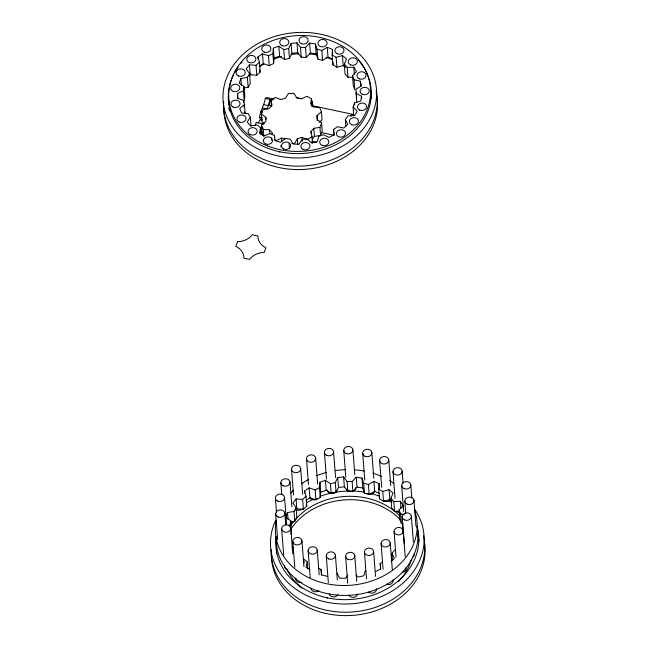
<?xml version="1.0" encoding="UTF-8"?>
<svg xmlns="http://www.w3.org/2000/svg" width="648" height="648" viewBox="0 0 648 648"><rect width="100%" height="100%" fill="white"/><g stroke="black" fill="none" stroke-linecap="round" stroke-linejoin="round"><path stroke-width="0.97" d="M345.279 67.003A65.075 53.047 -4.4 0 0 343.205 65.529L336.887 67.23L332.894 64.816L332.132 54.91L332.424 49.507L327.256 47.288L321.805 50.479L317.075 49.151L315.406 43.967L309.623 43.116L305.508 47.45L300.469 47.336L296.995 42.833L291.106 43.416L288.7 48.503L289.462 58.417L284.553 59.519L279.58 56.101L278.818 46.194L273.351 48.163L272.857 53.557L273.618 63.472L269.293 65.699L263.25 63.666L259.451 66.315M332.894 64.816L333.04 62.119M391.862 501.269L389.821 499.576L383.503 501.333L379.509 498.911L378.748 489.005L379.04 483.602L373.872 481.391L368.42 484.574L363.69 483.246L362.021 478.07L356.246 477.22L352.123 481.545L347.085 481.432L343.61 476.928L337.721 477.519L335.316 482.606L336.077 492.512L331.177 493.622L326.195 490.204L325.434 480.29L319.966 482.266L319.472 487.661L320.242 497.567L315.908 499.794L309.866 497.761L306.067 500.418M379.509 498.911L379.606 497.113M273.618 63.472L274.112 58.077L273.351 48.163M320.242 497.567L320.728 492.172L319.966 482.266M244.094 86.694L244.855 96.601L244.183 100.707L243.421 90.793L244.094 86.694L239.242 83.147L240.902 78.473L247.398 77.339L249.521 73.54L246.208 68.955L249.464 64.841L256.025 65.31L259.403 62.159L257.928 56.935L262.489 53.752L268.523 55.793L272.857 53.557M290.264 527.869L290.037 524.896L290.709 520.79L285.865 517.25L287.518 512.568L294.014 511.434L296.136 507.643L292.831 503.05L296.079 498.936L302.64 499.414L306.018 496.263L304.544 491.038L309.104 487.855L315.147 489.888L319.472 487.661M332.132 54.91L336.126 57.324L342.436 55.566L346.526 58.952L344.299 64.087L347.207 67.384L353.816 67.206L356.465 71.458L352.504 75.881L354.067 79.761L360.385 81.186L361.357 85.917L356.011 89.23L356.084 93.353L361.552 96.252L360.758 101.056L354.513 102.959L353.095 106.952L353.784 115.879M290.936 533.984L291.47 530.704L290.709 520.79M262.399 119.767L260.48 119.353L259.613 117.385C260.042 110.646 264.416 105.138 265.291 98.439L266.652 97.548L274.153 99.144M272.095 134.727L272.411 133.034L269.479 129.9L263.299 129.357L261.509 125.088L265.907 121.354L265.842 117.353L261.346 113.935L263.007 109.544L269.163 108.564L271.998 105.227L270.904 100.238L275.376 97.403L280.949 99.549L285.598 98.148L288.32 93.49L293.9 93.296L296.752 97.751L301.433 98.82L306.941 96.277L311.494 98.796L312.109 106.863M311.494 98.796L310.546 103.858L313.47 106.993L319.65 107.528L321.44 111.804L322.064 119.864L319.132 122.359M243.421 90.793L237.557 93.433L237.646 98.261L243.599 100.448L244.434 104.49L239.728 108.402L241.558 112.946L248.095 113.578L250.355 117.207L247.228 122.043L250.63 125.898L257.167 124.918L260.658 127.81L259.378 133.14L264.06 135.967L270.014 133.472L274.42 135.359L275.116 140.713L280.649 142.26L285.493 138.461L290.434 139.19L293.034 144.091L298.931 144.221L302.227 139.458L307.257 138.956L311.534 142.965L317.277 141.669L318.743 136.372L323.409 134.679L328.981 137.441L334.052 134.833L333.558 129.462L337.454 126.741L343.821 128.012L347.774 124.319L345.352 119.362L348.13 115.846L354.74 115.514L357.218 111.067L353.095 106.952M304.082 562.982L303.782 559.022L307.274 561.905L306.002 567.235L309.898 569.592M262.456 107.908L267.251 108.937L270.094 99.46L269.106 105.187L271.804 105.762M365.359 570.467L363.893 575.764L358.15 577.06L356.011 575.06M255.215 125.267L256.203 122.456L263.704 124.06M311.51 103.874L312.458 101.201L312.814 105.81L352.974 114.38A17.456 3.443 -78 0 0 350.851 116.122M312.142 139.061L314.41 136.388L320.566 135.416L319.942 127.348L321.602 122.95L317.107 119.54L317.05 115.53L321.44 111.804M320.566 135.416L322.226 131.018L321.602 122.95M399.306 511.264L394.583 511.394L391.676 508.097L390.914 498.182L393.142 493.047L389.051 489.669L382.741 491.419L378.748 489.005M289.462 58.417L291.867 53.33L291.106 43.416M336.077 492.512L338.483 487.426L337.721 477.519M243.518 88.055L248.16 87.245L250.282 83.454L249.521 73.54M291.065 521.996L294.775 521.348L296.897 517.55L296.136 507.643M319.942 127.348L313.786 128.328L310.951 131.666L312.053 136.655L307.573 139.49L302 137.344L297.359 138.745L294.638 143.402L291.843 143.5M258.26 122.909L260.05 119.937L261.97 120.35M263.064 123.93L263.955 122.448M347.749 575.149L345.546 578.316L339.649 578.186L337.049 573.294M249.14 76.124L250.225 74.747L249.464 64.841M295.755 510.219L296.841 508.85L296.079 498.936M392.51 560.399L391.975 553.457L394.754 549.95M399.119 509.976L400.683 513.856L401.444 523.77L399.881 519.89L399.119 509.976L403.08 505.553L400.432 501.309L393.822 501.479L390.914 498.182M296.995 42.833L297.756 52.739L301.231 57.243L306.269 57.356L310.392 53.031L309.623 43.116M343.61 476.928L344.372 486.842L347.846 491.338L352.885 491.451L357.008 487.126L356.246 477.22M250.225 74.747L256.786 75.225L260.164 72.074L259.403 62.159M296.841 508.85L303.402 509.32L306.779 506.169L306.018 496.263M391.1 561.492L394.389 558.422L391.975 553.457M380.627 569.511L380.174 563.566L382.506 561.929M315.406 43.967L316.167 53.881L317.836 59.057L322.566 60.386L328.018 57.202L332.327 59.049M362.021 478.07L362.791 487.976L364.451 493.16L369.182 494.481L374.641 491.297L379.801 493.517M375.597 571.544L380.668 568.928L380.174 563.566M285.266 138.931L281.516 138.073L276.016 140.616L274.493 139.774M288.36 525.65L290.037 524.896M274.112 58.077L279.58 56.101M320.728 492.172L326.195 490.204M278.818 46.194L283.792 49.613L288.7 48.503M325.434 480.29L330.407 483.716L335.316 482.606M291.867 53.33L297.756 52.739M338.483 487.426L344.372 486.842M344.299 64.087L345.06 73.993L347.968 77.29L352.69 77.169M291.908 547.406L293.779 547.584M310.392 53.031L316.167 53.881M357.008 487.126L362.791 487.976M296.071 97.702L300.891 98.731M265.291 98.439L272.792 100.035M263.623 104.603L268.426 105.624M260.601 111.659L262.521 112.072M259.613 117.385L262.489 118.001M322.153 132.735L333.866 135.23M260.245 128.353L262.043 128.733M312.279 141.386L316.2 142.22M260.512 131.763L262.31 132.152M400.683 513.856L404.287 514.674M327.264 576.364L321.732 574.808L321.035 569.462L318.395 568.328M264.214 123.711L261.97 122.002L261.346 113.935M345.246 67.165L343.197 65.472L342.436 55.566M263.201 135.716L262.132 133.156L261.509 125.088M259.427 69.458L260.164 72.074M306.285 504.428L306.779 506.169M311.939 141.394L312.304 143.054M244.693 111.974L245.025 113.594M413.975 500.418L415.951 526.135M410.8 484.834L411.812 497.956M411.367 516.221L413.351 541.939M404.846 501.293L405.761 513.167M402.157 471.112A4.585 3.734 -4.4 0 1 395.458 474.757A4.585 3.734 -4.4 0 1 395.126 468.285A4.585 3.734 -4.4 0 1 402.157 471.112L403.072 482.979M401.663 485.546L403.664 511.531M403.08 505.553L403.307 508.526M402.23 516.999L404.287 543.704M403.218 530.842A4.585 3.734 -4.4 0 1 396.592 534.576A4.585 3.734 -4.4 0 1 396.131 528.12A4.585 3.734 -4.4 0 1 403.218 530.842L405.194 556.559M402.854 529.432L402.627 523.333M403.007 531.417L403.161 533.401M400.432 501.309L400.966 508.243M393.004 471.655L395.061 498.369M393.822 501.479L394.583 511.394M360.385 81.186L360.766 86.135M361.552 96.252L361.706 98.229M388.768 459.959A4.585 3.734 -4.4 0 1 382.126 463.676A4.585 3.734 -4.4 0 1 381.688 457.213A4.585 3.734 -4.4 0 1 388.768 459.959L390.752 485.676M394.073 531.514L396.05 557.231M389.051 489.669L389.821 499.576M356.238 92.202L356.692 98.148M356.084 93.353L356.773 102.271M353.816 67.206L354.351 74.147M390.25 542.984A4.585 3.734 -4.4 0 1 383.559 546.645A4.585 3.734 -4.4 0 1 383.203 540.181A4.585 3.734 -4.4 0 1 390.25 542.984L392.299 569.689M354.067 79.761L354.829 89.667L353.265 85.787L352.504 75.881M354.513 102.959L354.659 104.944M382.741 491.419L383.503 501.333M379.623 460.607L381.68 487.312M347.207 67.384L347.968 77.29M379.04 483.602L379.42 488.56M381.097 543.55L383.073 569.276M371.847 452.628L373.823 478.346M373.872 481.391L374.641 491.297M345.352 119.362L345.886 126.295M336.126 57.324L336.887 67.23M368.42 484.574L369.182 494.481M373.613 551.57A4.585 3.734 -4.4 0 1 366.865 555.158A4.585 3.734 -4.4 0 1 366.614 548.694A4.585 3.734 -4.4 0 1 373.613 551.57L375.516 576.299M332.424 49.507L332.724 53.468M362.702 453.381L364.759 480.087M363.69 483.246L364.451 493.16M327.256 47.288L328.018 57.202M333.558 129.462L334.012 135.408M364.451 552.047L366.509 578.753M352.885 449.769L354.788 474.498M321.805 50.479L322.566 60.386M352.123 481.545L352.885 491.451M317.075 49.151L317.836 59.057M354.764 555.587L356.74 581.305M347.085 481.432L347.846 491.338M343.756 450.619L345.805 477.325M317.05 115.53L317.439 120.577M313.786 128.328L314.41 136.388M345.643 556.486L347.692 583.2M305.508 47.45L306.269 57.356M312.053 136.655L312.514 142.706M310.951 131.666L311.105 133.682M333.574 451.624L335.575 477.608M300.469 47.336L301.231 57.243M330.407 483.716L331.177 493.622M335.421 555.182L337.325 579.911M302 137.344L302.316 141.377M324.437 452.312L326.495 479.018M297.359 138.745L297.821 144.796M326.292 555.984L328.342 582.69M327.232 597.804L327.272 598.315M315.657 458.298A4.585 3.734 -4.4 0 1 308.942 461.927A4.585 3.734 -4.4 0 1 308.642 455.455A4.585 3.734 -4.4 0 1 315.657 458.298L317.633 484.015M283.792 49.613L284.553 59.519M289.057 143.597L289.445 148.635M315.147 489.888L315.908 499.794M321.035 569.462L321.497 575.408M317.285 550.128A4.585 3.734 -4.4 0 1 310.676 553.886A4.585 3.734 -4.4 0 1 310.181 547.43A4.585 3.734 -4.4 0 1 317.285 550.128L319.189 574.857M309.104 487.855L309.866 497.761M306.504 458.825L308.48 484.542M281.516 138.073L281.75 141.094M280.876 145.233L281.029 147.218M279.701 151.745L279.742 152.256M304.544 491.038L304.698 493.023M308.14 550.832L310.198 577.538M300.68 468.682A4.585 3.734 -4.4 0 1 294.022 472.376A4.585 3.734 -4.4 0 1 293.617 465.92A4.585 3.734 -4.4 0 1 300.68 468.682L302.656 494.4M268.523 55.793L269.293 65.699M302.64 499.414L303.402 509.32M274.42 135.359L274.574 137.344M307.274 561.905L307.808 568.847M270.904 100.238L271.366 106.288M271.463 138.097L271.617 140.114M301.968 540.886A4.585 3.734 -4.4 0 1 295.294 544.571A4.585 3.734 -4.4 0 1 294.913 538.107A4.585 3.734 -4.4 0 1 301.968 540.886L303.944 566.603M269.479 129.9L269.787 133.934M262.489 53.752L263.25 63.666M265.842 117.353L265.996 119.37M291.535 469.306L293.512 495.023M294.014 511.434L294.775 521.348M257.928 56.935L258.074 58.919M263.299 129.357L263.841 136.42M289.996 482.112L291.9 506.841M292.815 541.485L294.791 567.202M256.025 65.31L256.786 75.225M260.658 127.81L261.193 134.744M290.822 528.274A4.585 3.734 -4.4 0 1 284.091 531.887A4.585 3.734 -4.4 0 1 283.816 525.415A4.585 3.734 -4.4 0 1 290.822 528.274L292.799 554M287.518 512.568L288.052 519.51M284.545 497.389L286.602 524.102M284.82 513.159L285.736 525.034M280.851 482.833L281.767 494.708M247.398 77.339L248.16 87.245M250.355 117.207L251.043 126.125M281.661 528.776L283.719 555.482M275.416 498.215L276.477 512.066M244.434 104.49L245.122 113.408M275.7 514.091L277.676 539.808M243.599 100.448L243.753 102.425M243.98 105.397L244.134 107.382M240.902 78.473L241.429 85.406M237.557 93.433L237.938 98.391M312.101 105.94A17.456 3.443 -78 0 1 312.814 105.81M376.115 90.663A76.91 62.694 -4.4 0 1 304.868 165.904A76.91 62.694 -4.4 0 1 223.698 101.817M376.18 93.207A76.91 62.694 -4.4 0 1 307.873 169.079A76.91 62.694 -4.4 0 1 223.844 108.823M249.156 75.727A65.075 53.047 -4.4 0 1 250.906 73.913M259.475 66.768A65.075 53.047 -4.4 0 1 263.93 63.925M273.618 59.203A65.075 53.047 -4.4 0 1 281.418 56.57M291.365 54.473A65.075 53.047 -4.4 0 1 298.76 53.76M309.874 53.987A65.075 53.047 -4.4 0 1 317.147 54.999M325.928 57.21A65.075 53.047 -4.4 0 1 331.784 59.357M358.644 60.475A71.588 58.352 -4.4 0 1 307.97 152.985A71.588 58.352 -4.4 0 1 233.231 75.508M234.519 72.973A71.588 58.352 -4.4 0 1 238.132 67.149M240.983 63.439A71.588 58.352 -4.4 0 1 242.15 62.07M229.1 109.633A71.588 58.352 -4.4 0 1 228.963 107.73M228.898 104.863A71.588 58.352 -4.4 0 1 229.076 101.137M370.607 90.388A71.588 58.352 -4.4 0 1 371.628 96.155M229.878 111.237A70.997 57.875 -4.4 0 1 229.578 102.271M370.478 92.543A70.997 57.875 -4.4 0 1 371.239 98.48M360.077 82.158A4.585 3.734 -4.4 0 1 360.458 81.996M417.093 526.638A70.997 57.875 -4.4 0 1 350.787 595.22A70.997 57.875 -4.4 0 1 276.194 536.366M414.825 510.94A70.997 57.875 -4.4 0 1 350.025 585.306A70.997 57.875 -4.4 0 1 276.178 520.514M290.782 492.909A70.997 57.875 -4.4 0 1 293.528 490.18M301.563 483.74A70.997 57.875 -4.4 0 1 308.618 479.439M316.524 475.737A70.997 57.875 -4.4 0 1 326.341 472.481M335.219 470.626A70.997 57.875 -4.4 0 1 345.263 469.662M354.391 469.808A70.997 57.875 -4.4 0 1 364.176 471.047M372.803 473.161A70.997 57.875 -4.4 0 1 381.64 476.442M389.61 480.589A70.997 57.875 -4.4 0 1 393.692 483.27M405.948 567.64A4.585 3.734 -4.4 0 1 402.133 572.459M392.996 579.782A4.585 3.734 -4.4 0 1 391.343 583.759A4.585 3.734 -4.4 0 1 386.265 584.148M376.431 588.635A4.585 3.734 -4.4 0 1 373.953 592.693A4.585 3.734 -4.4 0 1 368.558 592.021M357.639 593.973A4.585 3.734 -4.4 0 1 353.662 597.326A4.585 3.734 -4.4 0 1 348.835 595.107M337.924 594.605A4.585 3.734 -4.4 0 1 333.121 596.889A4.585 3.734 -4.4 0 1 329.216 593.835M318.816 590.66A4.585 3.734 -4.4 0 1 313.818 591.559A4.585 3.734 -4.4 0 1 311.024 588.149M301.782 582.269A4.585 3.734 -4.4 0 1 297.205 581.629A4.585 3.734 -4.4 0 1 295.828 578.008M287.38 569.616A4.585 3.734 -4.4 0 1 284.699 565.299M292.596 521.275A4.585 3.734 -4.4 0 1 290.766 523.155M302.397 508.996A4.585 3.734 -4.4 0 1 295.699 509.255M317.334 498.604A4.585 3.734 -4.4 0 1 309.631 497.453M336.239 490.803A4.585 3.734 -4.4 0 1 331.371 493.42A4.585 3.734 -4.4 0 1 327.345 490.163M355.793 487.62A4.585 3.734 -4.4 0 1 353.306 491.054A4.585 3.734 -4.4 0 1 348.511 490.868M347.069 489.483A4.585 3.734 -4.4 0 1 346.834 488.989M374.73 490.755A4.585 3.734 -4.4 0 1 371.911 494.011A4.585 3.734 -4.4 0 1 367.157 493.493M390.898 499.843A4.585 3.734 -4.4 0 1 383.794 500.556M399.371 512.633A4.585 3.734 -4.4 0 1 396.552 511.005M414.258 553.805A4.585 3.734 -4.4 0 1 412.444 557.118M414.728 509.369A76.91 62.694 -4.4 0 1 352.164 603.734A76.91 62.694 -4.4 0 1 275.813 520.101M417.012 526.322A71.588 58.352 -4.4 0 1 351.775 599.408A71.588 58.352 -4.4 0 1 276.178 537.127M423.452 535.847A76.91 62.694 -4.4 0 1 354.051 611.834A76.91 62.694 -4.4 0 1 271.148 549.674M276.502 553.789A71.588 58.352 -4.4 0 1 276.801 545.332M307.322 502.403A71.588 58.352 -4.4 0 1 312.814 499.462M320.282 496.279A71.588 58.352 -4.4 0 1 364.484 492.172M370.672 493.46A71.588 58.352 -4.4 0 1 379.339 496.141M388.654 500.361A71.588 58.352 -4.4 0 1 391.894 502.216M417.644 534.527A71.588 58.352 -4.4 0 1 419.045 541.25M411.496 559.038A65.075 53.047 -4.4 0 1 398.318 581.71M302.025 588.19A65.075 53.047 -4.4 0 1 287.056 569.6M290.863 525.496A65.075 53.047 -4.4 0 1 399.962 516.229M424.262 541.906A76.91 62.694 -4.4 0 1 351.572 615.454A76.91 62.694 -4.4 0 1 271.504 551.294M291.122 528.906A65.075 53.047 -4.4 0 1 400.229 519.647M237.524 241.696L235.864 246.37A16.864 13.746 -4.4 0 1 243.891 258.147L249.569 259.354A16.864 13.746 -4.4 0 1 264.23 252.42L265.891 247.747A16.864 13.746 -4.4 0 1 257.864 235.977L252.194 234.762A16.864 13.746 -4.4 0 1 237.524 241.696M260.974 150.328A76.91 62.694 -4.4 0 0 376.618 93.563A76.91 62.694 -4.4 0 0 261.76 41.618A76.91 62.694 -4.4 0 0 260.974 150.328M267.494 145.922A70.997 57.875 -4.4 0 0 370.478 88.573A70.997 57.875 -4.4 0 0 260.982 45.895A70.997 57.875 -4.4 0 0 267.494 145.922M359.737 110.055A4.585 3.734 -4.4 0 0 366.63 106.677A4.585 3.734 -4.4 0 0 359.786 103.575A4.585 3.734 -4.4 0 0 359.737 110.055M362.426 94.341A4.585 3.734 -4.4 0 0 369.239 90.85A4.585 3.734 -4.4 0 0 362.313 87.869A4.585 3.734 -4.4 0 0 362.426 94.341M359.34 78.845A4.585 3.734 -4.4 0 0 366.071 75.233A4.585 3.734 -4.4 0 0 359.065 72.374A4.585 3.734 -4.4 0 0 359.34 78.845M350.681 64.905A4.585 3.734 -4.4 0 0 357.413 61.301A4.585 3.734 -4.4 0 0 350.406 58.433A4.585 3.734 -4.4 0 0 350.681 64.905M337.252 53.784A4.585 3.734 -4.4 0 0 344.023 50.244A4.585 3.734 -4.4 0 0 337.065 47.312A4.585 3.734 -4.4 0 0 337.252 53.784M320.306 46.494A4.585 3.734 -4.4 0 0 327.102 42.987A4.585 3.734 -4.4 0 0 320.169 40.022A4.585 3.734 -4.4 0 0 320.306 46.494M301.401 43.708A4.585 3.734 -4.4 0 0 308.148 40.127A4.585 3.734 -4.4 0 0 301.166 37.236A4.585 3.734 -4.4 0 0 301.401 43.708M282.204 45.66A4.585 3.734 -4.4 0 0 288.838 41.942A4.585 3.734 -4.4 0 0 281.759 39.196A4.585 3.734 -4.4 0 0 282.204 45.66M264.287 52.123A4.585 3.734 -4.4 0 0 270.904 48.373A4.585 3.734 -4.4 0 0 263.801 45.668A4.585 3.734 -4.4 0 0 264.287 52.123M249.278 62.54A4.585 3.734 -4.4 0 0 255.928 58.847A4.585 3.734 -4.4 0 0 248.864 56.084A4.585 3.734 -4.4 0 0 249.278 62.54M238.553 76.01A4.585 3.734 -4.4 0 0 245.252 72.357A4.585 3.734 -4.4 0 0 238.213 69.538A4.585 3.734 -4.4 0 0 238.553 76.01M233.134 91.344A4.585 3.734 -4.4 0 0 239.809 87.674A4.585 3.734 -4.4 0 0 232.754 84.888A4.585 3.734 -4.4 0 0 233.134 91.344M233.142 107.05A4.585 3.734 -4.4 0 0 240.092 103.737A4.585 3.734 -4.4 0 0 233.296 100.57A4.585 3.734 -4.4 0 0 233.142 107.05M239.144 121.962A4.585 3.734 -4.4 0 0 246.07 118.624A4.585 3.734 -4.4 0 0 239.258 115.482A4.585 3.734 -4.4 0 0 239.144 121.962M250.258 134.606A4.585 3.734 -4.4 0 0 257.216 131.317A4.585 3.734 -4.4 0 0 250.444 128.126A4.585 3.734 -4.4 0 0 250.258 134.606M265.55 143.88A4.585 3.734 -4.4 0 0 272.541 140.648A4.585 3.734 -4.4 0 0 265.801 137.4A4.585 3.734 -4.4 0 0 265.55 143.88M283.711 148.991A4.585 3.734 -4.4 0 0 290.685 145.727A4.585 3.734 -4.4 0 0 283.921 142.511A4.585 3.734 -4.4 0 0 283.711 148.991M303.159 149.502A4.585 3.734 -4.4 0 0 310.036 146.084A4.585 3.734 -4.4 0 0 303.167 143.022A4.585 3.734 -4.4 0 0 303.159 149.502M322.04 145.29A4.585 3.734 -4.4 0 0 328.86 141.807A4.585 3.734 -4.4 0 0 321.943 138.81A4.585 3.734 -4.4 0 0 322.04 145.29M338.653 136.736A4.585 3.734 -4.4 0 0 345.506 133.294A4.585 3.734 -4.4 0 0 338.612 130.264A4.585 3.734 -4.4 0 0 338.653 136.736M351.589 124.627A4.585 3.734 -4.4 0 0 358.474 121.241A4.585 3.734 -4.4 0 0 351.629 118.147A4.585 3.734 -4.4 0 0 351.589 124.627M347.984 559.37A4.585 3.734 -4.4 0 0 354.78 555.854A4.585 3.734 -4.4 0 0 347.838 552.89A4.585 3.734 -4.4 0 0 347.984 559.37M328.585 558.892A4.585 3.734 -4.4 0 0 335.437 555.449A4.585 3.734 -4.4 0 0 328.552 552.412A4.585 3.734 -4.4 0 0 328.585 558.892M278.057 516.958A4.585 3.734 -4.4 0 0 284.837 513.427A4.585 3.734 -4.4 0 0 277.887 510.486A4.585 3.734 -4.4 0 0 278.057 516.958M277.717 501.115A4.585 3.734 -4.4 0 0 284.561 497.656A4.585 3.734 -4.4 0 0 277.66 494.643A4.585 3.734 -4.4 0 0 277.717 501.115M283.111 485.765A4.585 3.734 -4.4 0 0 290.004 482.379A4.585 3.734 -4.4 0 0 283.152 479.277A4.585 3.734 -4.4 0 0 283.111 485.765M326.827 455.447A4.585 3.734 -4.4 0 0 333.599 451.891A4.585 3.734 -4.4 0 0 326.632 448.975A4.585 3.734 -4.4 0 0 326.827 455.447M346.073 453.511A4.585 3.734 -4.4 0 0 352.901 450.036A4.585 3.734 -4.4 0 0 345.983 447.039A4.585 3.734 -4.4 0 0 346.073 453.511M364.97 456.297A4.585 3.734 -4.4 0 0 371.855 452.895A4.585 3.734 -4.4 0 0 364.994 449.817A4.585 3.734 -4.4 0 0 364.97 456.297M404.069 488.673A4.585 3.734 -4.4 0 0 410.824 485.101A4.585 3.734 -4.4 0 0 403.842 482.201A4.585 3.734 -4.4 0 0 404.069 488.673M407.179 504.176A4.585 3.734 -4.4 0 0 413.991 500.685A4.585 3.734 -4.4 0 0 407.066 497.705A4.585 3.734 -4.4 0 0 407.179 504.176M404.514 519.907A4.585 3.734 -4.4 0 0 411.383 516.488A4.585 3.734 -4.4 0 0 404.506 513.427A4.585 3.734 -4.4 0 0 404.514 519.907"/></g></svg>
